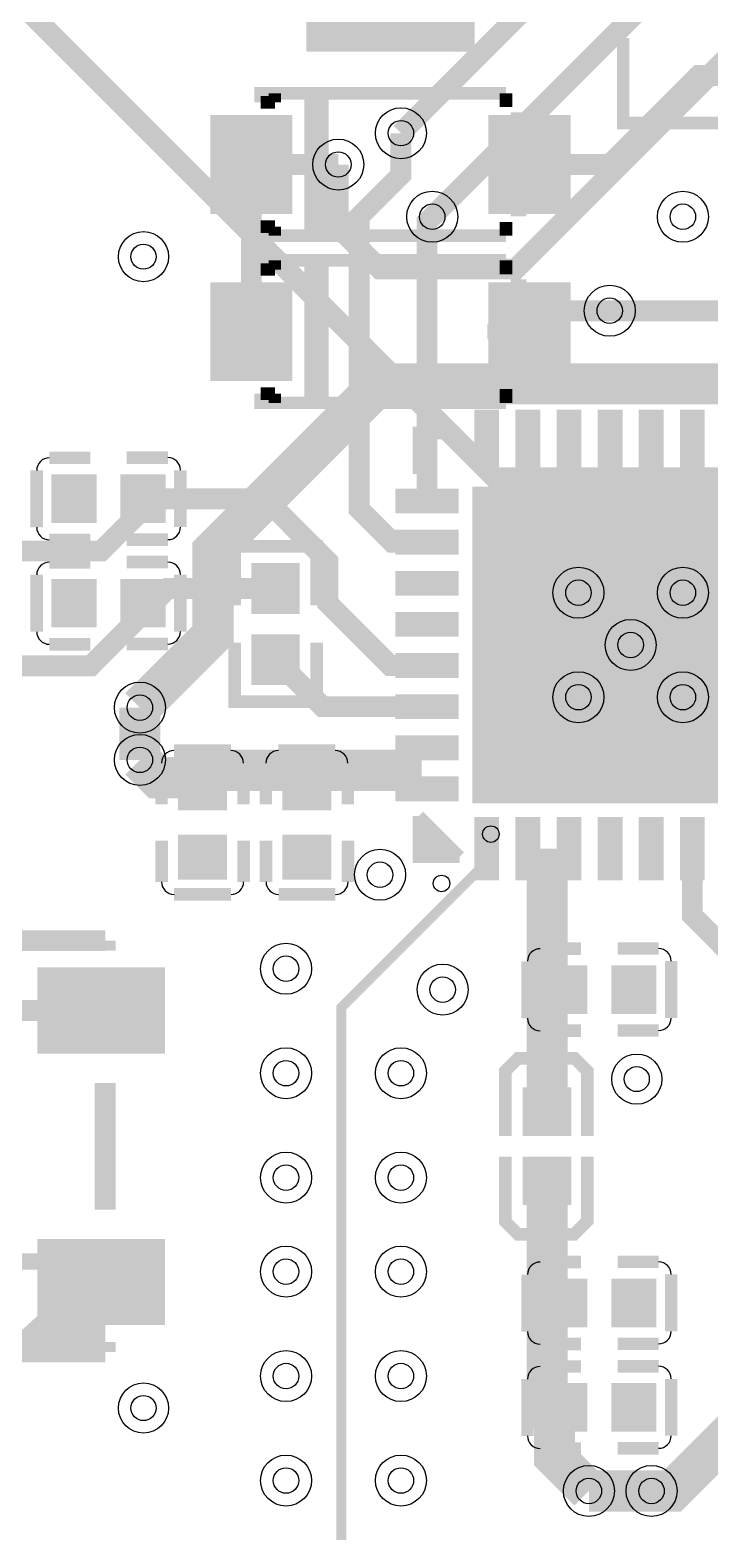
# Model space of a CAD drawing. Header units: millimetres. Extents: x -25 to 25, y -25 to 25.8.
# Drawn here: x -7.31 to 0.96, y -13.58 to 4.68 of the extents above; entities that cross this region are included whole.
import ezdxf

# ---------------------------------------------------------------- set-up
doc = ezdxf.new("R2010")
doc.units = ezdxf.units.MM
for name, color, linetype, true_color in [('BoardOutLine', 7, 'Continuous', 0xff00ff), ('BottomLayer', 7, 'Continuous', 0x0000ff), ('BottomSilkLayer', 7, 'Continuous', 0x66cc33), ('Document', 7, 'Continuous', 0xffffff), ('Hole', 7, 'Continuous', 0x222222), ('Multi-Layer', 7, 'Continuous', 0xc0c0c0), ('PWR', 7, 'Continuous', 0x008000), ('TopLayer', 7, 'Continuous', 0xff0000), ('TopPasteMaskLayer', 7, 'Continuous', 0x808080), ('TopSilkLayer', 7, 'Continuous', 0xffcc00), ('TopSolderMaskLayer', 7, 'Continuous', 0x800080)]:
    doc.layers.add(name, color=color, linetype=linetype, true_color=true_color)

msp = doc.modelspace()

# ---------------------------------------------------------------- hatches: boundary and pattern name
at = {"layer": 'Document'}
for points in [[(-1.2700025400050663, 3.683007366014749), (-1.2700025400050663, 2.4189992379984915), (-1.459613919227877, 2.4189992379984915), (-1.459613919227877, 3.683007366014749)], [(-4.951206502413015, 3.142799085598199), (-4.951206502413015, 2.953213106426233), (-4.192786385572731, 2.953213106426233), (-4.192786385572731, 3.142799085598199)], [(-0.9855981711963295, 3.14579629159266), (-0.9855981711963295, 2.956210312420694), (-1.7440182880365, 2.956210312420694), (-1.7440182880365, 3.14579629159266)], [(-1.2700025400050663, 1.6510033020065293), (-1.2700025400050663, 0.3869951739902717), (-1.459613919227877, 0.3869951739902717), (-1.459613919227877, 1.6510033020065293)], [(-4.951206502413015, 1.1107950215899791), (-4.951206502413015, 0.9212090424180133), (-4.192786385572731, 0.9212090424180133), (-4.192786385572731, 1.1107950215899791)], [(-0.9855981711963295, 1.1137922275844403), (-0.9855981711963295, 0.9242062484124745), (-1.7440182880365, 0.9242062484124745), (-1.7440182880365, 1.1137922275844403)], [(-6.890017780035578, -10.390017780035578), (-7.940030480060955, -10.390017780035578), (-7.940030480060955, -10.190017780035646), (-6.890017780035578, -10.190017780035646)], [(-6.390017780035464, -10.190017780035646), (-6.390017780035464, -11.390017780035691), (-7.690017780035532, -11.390017780035691)]]:
    msp.add_hatch(color=256, dxfattribs=at).paths.add_polyline_path(points)
at = {"layer": 'TopLayer'}
for points in [[(-1.9210058420117093, 6.447040894081738), (-1.9210058420117093, 4.447040894081738), (-3.9210058420115956, 4.447040894081738), (-3.9210058420115956, 6.447040894081738)], [(-5.088417576835127, 3.623012446024859), (-4.138404876809773, 3.623012446024859), (-4.138404876809773, 2.4729997459994593), (-5.088417576835127, 2.4729997459994593)], [(-1.7036068072136459, 3.623012446024859), (-0.753594107188178, 3.623012446024859), (-0.753594107188178, 2.4729997459994593), (-1.7036068072136459, 2.4729997459994593)], [(-5.088417576835127, 1.5910083820167529), (-4.138404876809773, 1.5910083820167529), (-4.138404876809773, 0.4409956819912395), (-5.088417576835127, 0.4409956819912395)], [(-1.7036068072136459, 1.5910083820167529), (-0.753594107188178, 1.5910083820167529), (-0.753594107188178, 0.4409956819912395), (-1.7036068072136459, 0.4409956819912395)], [(-1.8900685801371537, -0.6415290830582308), (-1.8900685801371537, 0.008483616967168928), (-1.610058420116843, 0.008483616967168928), (-1.610058420116843, -0.6415290830582308)], [(-1.389941579883157, -0.6415290830582308), (-1.389941579883157, 0.008483616967168928), (-1.1099314198628463, 0.008483616967168928), (-1.1099314198628463, -0.6415290830582308)], [(-0.8900685801371537, -0.6415290830582308), (-0.8900685801371537, 0.008483616967168928), (-0.6100584201168431, 0.008483616967168928), (-0.6100584201168431, -0.6415290830582308)], [(-0.38994157988304323, -0.6415290830582308), (-0.38994157988304323, 0.008483616967168928), (-0.10993141986284627, 0.008483616967168928), (-0.10993141986284627, -0.6415290830582308)], [(0.10993141986284627, -0.6415290830582308), (0.10993141986284627, 0.008483616967168928), (0.3899415798831569, 0.008483616967168928), (0.3899415798831569, -0.6415290830582308)], [(0.6100584201168431, -0.6415290830582308), (0.6100584201168431, 0.008483616967168928), (0.8900685801371537, 0.008483616967168928), (0.8900685801371537, -0.6415290830582308)], [(-6.520015240030489, -1.286004572009233), (-7.020015240030489, -1.286004572009233), (-7.020015240030489, -0.7459994919989867), (-6.520015240030489, -0.7459994919989867)], [(-5.680010160020288, -1.286004572009233), (-6.180010160020288, -1.286004572009233), (-6.180010160020288, -0.7459994919989867), (-5.680010160020288, -0.7459994919989867)], [(-2.8024892049783148, -1.1839471678944165), (-2.8024892049783148, -0.9039370078739921), (-2.152476504952915, -0.9039370078739921), (-2.152476504952915, -1.1839471678944165)], [(-1.8999999999999773, -4.694005588011237), (-1.8999999999999773, -0.8940055880111686), (1.900000000000091, -0.8940055880111686), (1.900000000000091, -4.694005588011237)], [(-2.8024892049783148, -1.6840741681484133), (-2.8024892049783148, -1.404064008127989), (-2.152476504952915, -1.404064008127989), (-2.152476504952915, -1.6840741681484133)], [(-4.048006096012159, -2.389992379984733), (-4.588011176022405, -2.389992379984733), (-4.588011176022405, -1.8243586487172934), (-4.048006096012159, -1.8243586487172934)], [(-2.8024892049783148, -2.1839471678943028), (-2.8024892049783148, -1.9039370078741058), (-2.152476504952915, -1.9039370078741058), (-2.152476504952915, -2.1839471678943028)], [(-7.020015240030489, -2.016002032004053), (-6.520015240030489, -2.016002032004053), (-6.520015240030489, -2.5560071120142993), (-7.020015240030489, -2.5560071120142993)], [(-6.180010160020288, -2.016002032004053), (-5.680010160020288, -2.016002032004053), (-5.680010160020288, -2.5560071120142993), (-6.180010160020288, -2.5560071120142993)], [(-2.8024892049783148, -2.6840741681482996), (-2.8024892049783148, -2.4040640081281026), (-2.152476504952915, -2.4040640081281026), (-2.152476504952915, -2.6840741681482996)], [(-4.048006096012159, -2.6900177800355323), (-4.588011176022405, -2.6900177800355323), (-4.588011176022405, -3.2556515113030855), (-4.048006096012159, -3.2556515113030855)], [(-2.8024892049783148, -3.1839471678943028), (-2.8024892049783148, -2.903937007874106), (-2.152476504952915, -2.903937007874106), (-2.152476504952915, -3.1839471678943028)], [(-2.8024892049783148, -3.6840741681482996), (-2.8024892049783148, -3.4040640081281026), (-2.152476504952915, -3.4040640081281026), (-2.152476504952915, -3.6840741681482996)], [(-2.8024892049783148, -4.1839471678944165), (-2.8024892049783148, -3.903937007873992), (-2.152476504952915, -3.903937007873992), (-2.152476504952915, -4.1839471678944165)], [(-5.477012954025895, -4.783007366014772), (-5.477012954025895, -4.283007366014772), (-4.937007874015762, -4.283007366014772), (-4.937007874015762, -4.783007366014772)], [(-4.207010414020829, -4.783007366014772), (-4.207010414020829, -4.283007366014772), (-3.6670053340105824, -4.283007366014772), (-3.6670053340105824, -4.783007366014772)], [(-2.8024892049783148, -4.684074168148413), (-2.8024892049783148, -4.404064008127989), (-2.152476504952915, -4.404064008127989), (-2.152476504952915, -4.684074168148413)], [(-1.8900685801371537, -5.596494792989574), (-1.8900685801371537, -4.9465074930150195), (-1.610058420116843, -4.9465074930150195), (-1.610058420116843, -5.596494792989574)], [(-1.389941579883157, -5.596494792989574), (-1.389941579883157, -4.9465074930150195), (-1.1099314198628463, -4.9465074930150195), (-1.1099314198628463, -5.596494792989574)], [(-0.8900685801371537, -5.596494792989574), (-0.8900685801371537, -4.9465074930150195), (-0.6100584201168431, -4.9465074930150195), (-0.6100584201168431, -5.596494792989574)], [(-0.38994157988304323, -5.596494792989574), (-0.38994157988304323, -4.9465074930150195), (-0.10993141986284627, -4.9465074930150195), (-0.10993141986284627, -5.596494792989574)], [(0.10993141986284627, -5.596494792989574), (0.10993141986284627, -4.9465074930150195), (0.3899415798831569, -4.9465074930150195), (0.3899415798831569, -5.596494792989574)], [(0.6100584201168431, -5.596494792989574), (0.6100584201168431, -4.9465074930150195), (0.8900685801371537, -4.9465074930150195), (0.8900685801371537, -5.596494792989574)], [(-5.477012954025895, -5.623012446024859), (-5.477012954025895, -5.123012446024973), (-4.937007874015762, -5.123012446024973), (-4.937007874015762, -5.623012446024859)], [(-4.207010414020829, -5.623012446024859), (-4.207010414020829, -5.123012446024973), (-3.6670053340105824, -5.123012446024973), (-3.6670053340105824, -5.623012446024859)], [(-5.690754381508782, -7.739065278130511), (-7.189357378714817, -7.739065278130511), (-7.189357378714817, -6.74084328168658), (-5.690754381508782, -6.74084328168658)], [(-0.5510033020066203, -7.255016510033101), (-1.0510033020066203, -7.255016510033101), (-1.0510033020066203, -6.715011430022855), (-0.5510033020066203, -6.715011430022855)], [(0.2890017780035805, -7.255016510033101), (-0.2109982219964195, -7.255016510033101), (-0.2109982219964195, -6.715011430022855), (0.2890017780035805, -6.715011430022855)], [(-0.7459994919989867, -8.200025400050777), (-0.7459994919989867, -8.740030480061023), (-1.2860045720091193, -8.740030480061023), (-1.2860045720091193, -8.200025400050777)], [(-0.7459994919989867, -9.040030480060977), (-0.7459994919989867, -9.580010160020379), (-1.2860045720091193, -9.580010160020379), (-1.2860045720091193, -9.040030480060977)], [(-5.690754381508782, -11.039090678181424), (-7.189357378714817, -11.039090678181424), (-7.189357378714817, -10.040868681737493), (-5.690754381508782, -10.040868681737493)], [(-0.5510033020066203, -11.0650241300483), (-1.0510033020066203, -11.0650241300483), (-1.0510033020066203, -10.525019050038054), (-0.5510033020066203, -10.525019050038054)], [(0.2890017780035805, -11.0650241300483), (-0.2109982219964195, -11.0650241300483), (-0.2109982219964195, -10.525019050038054), (0.2890017780035805, -10.525019050038054)], [(-0.5510033020066203, -12.335026670053367), (-1.0510033020066203, -12.335026670053367), (-1.0510033020066203, -11.795021590043234), (-0.5510033020066203, -11.795021590043234)], [(0.2890017780035805, -12.335026670053367), (-0.2109982219964195, -12.335026670053367), (-0.2109982219964195, -11.795021590043234), (0.2890017780035805, -11.795021590043234)]]:
    msp.add_hatch(color=256, dxfattribs=at).paths.add_polyline_path(points)
at = {"layer": 'TopPasteMaskLayer'}
for points in [[(-1.9210058420117093, 6.447040894081738), (-1.9210058420117093, 4.447040894081738), (-3.9210058420115956, 4.447040894081738), (-3.9210058420115956, 6.447040894081738)], [(-5.088417576835127, 3.623012446024859), (-4.138404876809773, 3.623012446024859), (-4.138404876809773, 2.4729997459994593), (-5.088417576835127, 2.4729997459994593)], [(-1.7036068072136459, 3.623012446024859), (-0.753594107188178, 3.623012446024859), (-0.753594107188178, 2.4729997459994593), (-1.7036068072136459, 2.4729997459994593)], [(-5.088417576835127, 1.5910083820167529), (-4.138404876809773, 1.5910083820167529), (-4.138404876809773, 0.4409956819912395), (-5.088417576835127, 0.4409956819912395)], [(-1.7036068072136459, 1.5910083820167529), (-0.753594107188178, 1.5910083820167529), (-0.753594107188178, 0.4409956819912395), (-1.7036068072136459, 0.4409956819912395)], [(-1.8900685801371537, -0.6415290830582308), (-1.8900685801371537, 0.008483616967168928), (-1.610058420116843, 0.008483616967168928), (-1.610058420116843, -0.6415290830582308)], [(-1.389941579883157, -0.6415290830582308), (-1.389941579883157, 0.008483616967168928), (-1.1099314198628463, 0.008483616967168928), (-1.1099314198628463, -0.6415290830582308)], [(-0.8900685801371537, -0.6415290830582308), (-0.8900685801371537, 0.008483616967168928), (-0.6100584201168431, 0.008483616967168928), (-0.6100584201168431, -0.6415290830582308)], [(-0.38994157988304323, -0.6415290830582308), (-0.38994157988304323, 0.008483616967168928), (-0.10993141986284627, 0.008483616967168928), (-0.10993141986284627, -0.6415290830582308)], [(0.10993141986284627, -0.6415290830582308), (0.10993141986284627, 0.008483616967168928), (0.3899415798831569, 0.008483616967168928), (0.3899415798831569, -0.6415290830582308)], [(0.6100584201168431, -0.6415290830582308), (0.6100584201168431, 0.008483616967168928), (0.8900685801371537, 0.008483616967168928), (0.8900685801371537, -0.6415290830582308)], [(-6.520015240030489, -1.286004572009233), (-7.020015240030489, -1.286004572009233), (-7.020015240030489, -0.7459994919989867), (-6.520015240030489, -0.7459994919989867)], [(-5.680010160020288, -1.286004572009233), (-6.180010160020288, -1.286004572009233), (-6.180010160020288, -0.7459994919989867), (-5.680010160020288, -0.7459994919989867)], [(-2.8024892049783148, -1.1839471678944165), (-2.8024892049783148, -0.9039370078739921), (-2.152476504952915, -0.9039370078739921), (-2.152476504952915, -1.1839471678944165)], [(-1.5199898399796439, -4.313995427990903), (-1.5199898399796439, -1.274015748031502), (1.5199898399796439, -1.274015748031502), (1.5199898399796439, -4.313995427990903)], [(-2.8024892049783148, -1.6840741681484133), (-2.8024892049783148, -1.404064008127989), (-2.152476504952915, -1.404064008127989), (-2.152476504952915, -1.6840741681484133)], [(-4.088011176022405, -2.4050038100076563), (-4.548006096012159, -2.4050038100076563), (-4.588011176022405, -2.3649987299975237), (-4.588011176022405, -1.8643637287275396), (-4.548006096012159, -1.8243586487172934), (-4.088011176022405, -1.8243586487172934), (-4.048006096012159, -1.8643637287275396), (-4.048006096012159, -2.3649987299975237)], [(-2.8024892049783148, -2.1839471678943028), (-2.8024892049783148, -1.9039370078741058), (-2.152476504952915, -1.9039370078741058), (-2.152476504952915, -2.1839471678943028)], [(-7.020015240030489, -2.016002032004053), (-6.520015240030489, -2.016002032004053), (-6.520015240030489, -2.5560071120142993), (-7.020015240030489, -2.5560071120142993)], [(-6.180010160020288, -2.016002032004053), (-5.680010160020288, -2.016002032004053), (-5.680010160020288, -2.5560071120142993), (-6.180010160020288, -2.5560071120142993)], [(-2.8024892049783148, -2.6840741681482996), (-2.8024892049783148, -2.4040640081281026), (-2.152476504952915, -2.4040640081281026), (-2.152476504952915, -2.6840741681482996)], [(-4.088011176022405, -2.6750063500127226), (-4.548006096012159, -2.6750063500127226), (-4.588011176022405, -2.715011430022855), (-4.588011176022405, -3.2156464312928392), (-4.548006096012159, -3.2556515113030855), (-4.088011176022405, -3.2556515113030855), (-4.048006096012159, -3.2156464312928392), (-4.048006096012159, -2.715011430022855)], [(-2.8024892049783148, -3.1839471678943028), (-2.8024892049783148, -2.903937007874106), (-2.152476504952915, -2.903937007874106), (-2.152476504952915, -3.1839471678943028)], [(-2.8024892049783148, -3.6840741681482996), (-2.8024892049783148, -3.4040640081281026), (-2.152476504952915, -3.4040640081281026), (-2.152476504952915, -3.6840741681482996)], [(-2.8024892049783148, -4.1839471678944165), (-2.8024892049783148, -3.903937007873992), (-2.152476504952915, -3.903937007873992), (-2.152476504952915, -4.1839471678944165)], [(-5.477012954025895, -4.783007366014772), (-5.477012954025895, -4.283007366014772), (-4.937007874015762, -4.283007366014772), (-4.937007874015762, -4.783007366014772)], [(-4.207010414020829, -4.783007366014772), (-4.207010414020829, -4.283007366014772), (-3.6670053340105824, -4.283007366014772), (-3.6670053340105824, -4.783007366014772)], [(-2.8024892049783148, -4.684074168148413), (-2.8024892049783148, -4.404064008127989), (-2.152476504952915, -4.404064008127989), (-2.152476504952915, -4.684074168148413)], [(-1.8900685801371537, -5.596494792989574), (-1.8900685801371537, -4.9465074930150195), (-1.610058420116843, -4.9465074930150195), (-1.610058420116843, -5.596494792989574)], [(-1.389941579883157, -5.596494792989574), (-1.389941579883157, -4.9465074930150195), (-1.1099314198628463, -4.9465074930150195), (-1.1099314198628463, -5.596494792989574)], [(-0.8900685801371537, -5.596494792989574), (-0.8900685801371537, -4.9465074930150195), (-0.6100584201168431, -4.9465074930150195), (-0.6100584201168431, -5.596494792989574)], [(-0.38994157988304323, -5.596494792989574), (-0.38994157988304323, -4.9465074930150195), (-0.10993141986284627, -4.9465074930150195), (-0.10993141986284627, -5.596494792989574)], [(0.10993141986284627, -5.596494792989574), (0.10993141986284627, -4.9465074930150195), (0.3899415798831569, -4.9465074930150195), (0.3899415798831569, -5.596494792989574)], [(0.6100584201168431, -5.596494792989574), (0.6100584201168431, -4.9465074930150195), (0.8900685801371537, -4.9465074930150195), (0.8900685801371537, -5.596494792989574)], [(-5.477012954025895, -5.623012446024859), (-5.477012954025895, -5.123012446024973), (-4.937007874015762, -5.123012446024973), (-4.937007874015762, -5.623012446024859)], [(-4.207010414020829, -5.623012446024859), (-4.207010414020829, -5.123012446024973), (-3.6670053340105824, -5.123012446024973), (-3.6670053340105824, -5.623012446024859)], [(-5.690754381508782, -7.739065278130511), (-7.189357378714817, -7.739065278130511), (-7.189357378714817, -6.74084328168658), (-5.690754381508782, -6.74084328168658)], [(-0.5510033020066203, -7.255016510033101), (-1.0510033020066203, -7.255016510033101), (-1.0510033020066203, -6.715011430022855), (-0.5510033020066203, -6.715011430022855)], [(0.2890017780035805, -7.255016510033101), (-0.2109982219964195, -7.255016510033101), (-0.2109982219964195, -6.715011430022855), (0.2890017780035805, -6.715011430022855)], [(-0.7459994919989867, -8.200025400050777), (-0.7459994919989867, -8.740030480061023), (-1.2860045720091193, -8.740030480061023), (-1.2860045720091193, -8.200025400050777)], [(-0.7459994919989867, -9.040030480060977), (-0.7459994919989867, -9.580010160020379), (-1.2860045720091193, -9.580010160020379), (-1.2860045720091193, -9.040030480060977)], [(-5.690754381508782, -11.039090678181424), (-7.189357378714817, -11.039090678181424), (-7.189357378714817, -10.040868681737493), (-5.690754381508782, -10.040868681737493)], [(-0.5510033020066203, -11.0650241300483), (-1.0510033020066203, -11.0650241300483), (-1.0510033020066203, -10.525019050038054), (-0.5510033020066203, -10.525019050038054)], [(0.2890017780035805, -11.0650241300483), (-0.2109982219964195, -11.0650241300483), (-0.2109982219964195, -10.525019050038054), (0.2890017780035805, -10.525019050038054)], [(-0.5510033020066203, -12.335026670053367), (-1.0510033020066203, -12.335026670053367), (-1.0510033020066203, -11.795021590043234), (-0.5510033020066203, -11.795021590043234)], [(0.2890017780035805, -12.335026670053367), (-0.2109982219964195, -12.335026670053367), (-0.2109982219964195, -11.795021590043234), (0.2890017780035805, -11.795021590043234)]]:
    msp.add_hatch(color=256, dxfattribs=at).paths.add_polyline_path(points)
at = {"layer": 'TopSilkLayer'}
msp.add_hatch(color=256, dxfattribs=at).paths.add_polyline_path([(-2.576200152400247, -4.894005588011169), (-2.5566929133858594, -4.894005588011169), (-2.0804927609855213, -5.370205740411507), (-2.5, -5.370205740411507)])
at = {"layer": 'TopSolderMaskLayer'}
for points in [[(-1.8956057912116648, 6.472440944881896), (-1.8956057912116648, 4.421640843281693), (-3.946405892811754, 4.421640843281693), (-3.946405892811754, 6.472440944881896)], [(-5.113817627635285, 3.648412496825017), (-4.113004826009615, 3.648412496825017), (-4.113004826009615, 2.447599695199301), (-5.113817627635285, 2.447599695199301)], [(-1.7290068580136904, 3.648412496825017), (-0.7281940563881335, 3.648412496825017), (-0.7281940563881335, 2.447599695199301), (-1.7290068580136904, 2.447599695199301)], [(-5.113817627635285, 1.616408432816911), (-4.113004826009615, 1.616408432816911), (-4.113004826009615, 0.415595631191195), (-5.113817627635285, 0.415595631191195)], [(-1.7290068580136904, 1.616408432816911), (-0.7281940563881335, 1.616408432816911), (-0.7281940563881335, 0.415595631191195), (-1.7290068580136904, 0.415595631191195)], [(-1.9010103237197882, -0.7004994114488454), (-1.9010103237197882, 0.06744012094691243), (-1.5991166765342086, 0.06744012094691243), (-1.5991166765342086, -0.7004994114488454)], [(-1.4008833234657914, -0.7004994114488454), (-1.4008833234657914, 0.06744012094691243), (-1.0989896762802118, 0.06744012094691243), (-1.0989896762802118, -0.7004994114488454)], [(-0.9010103237196745, -0.7004994114488454), (-0.9010103237196745, 0.06744012094691243), (-0.5991166765343223, 0.06744012094691243), (-0.5991166765343223, -0.7004994114488454)], [(-0.4008833234656777, -0.7004994114488454), (-0.4008833234656777, 0.06744012094691243), (-0.09898967628021182, 0.06744012094691243), (-0.09898967628021182, -0.7004994114488454)], [(0.09898967628032551, -0.7004994114488454), (0.09898967628032551, 0.06744012094691243), (0.4008833234656777, 0.06744012094691243), (0.4008833234656777, -0.7004994114488454)], [(0.5991166765343223, -0.7004994114488454), (0.5991166765343223, 0.06744012094691243), (0.9010103237196745, 0.06744012094691243), (0.9010103237196745, -0.7004994114488454)], [(-6.494603576303916, -1.3114046228092775), (-7.045403677904119, -1.3114046228092775), (-7.045403677904119, -0.7205994411989423), (-6.494603576303916, -0.7205994411989423)], [(-5.654621722146658, -1.3114046228092775), (-6.20542182374686, -1.3114046228092775), (-6.20542182374686, -0.7205994411989423), (-5.654621722146658, -0.7205994411989423)], [(-2.8614457089580583, -1.1948889114769372), (-2.8614457089580583, -0.8929952642914714), (-2.093506176562414, -0.8929952642914714), (-2.093506176562414, -1.1948889114769372)], [(-1.9254000508001354, -4.719405638811281), (-1.9254000508001354, -0.8686055372111241), (1.9254000508001354, -0.8686055372111241), (1.9254000508001354, -4.719405638811281)], [(-2.8614457089580583, -1.695015911730934), (-2.8614457089580583, -1.3931222645454682), (-2.093506176562414, -1.3931222645454682), (-2.093506176562414, -1.695015911730934)], [(-4.023758000816429, -2.4165967229394028), (-4.612259271218136, -2.4165967229394028), (-4.612259271218136, -1.7977519162940325), (-4.023758000816429, -1.7977519162940325)], [(-7.045403677904119, -1.9906019812040086), (-6.494603576303916, -1.9906019812040086), (-6.494603576303916, -2.581407162814344), (-7.045403677904119, -2.581407162814344)], [(-6.20542182374686, -1.9906019812040086), (-5.654621722146658, -1.9906019812040086), (-5.654621722146658, -2.581407162814344), (-6.20542182374686, -2.581407162814344)], [(-2.8614457089580583, -2.194888911476937), (-2.8614457089580583, -1.8929952642914714), (-2.093506176562414, -1.8929952642914714), (-2.093506176562414, -2.194888911476937)], [(-2.8614457089580583, -2.695015911730934), (-2.8614457089580583, -2.393122264545468), (-2.093506176562414, -2.393122264545468), (-2.093506176562414, -2.695015911730934)], [(-4.023758000816429, -2.663413437080976), (-4.612259271218136, -2.663413437080976), (-4.612259271218136, -3.2822582437263463), (-4.023758000816429, -3.2822582437263463)], [(-2.8614457089580583, -3.194888911476937), (-2.8614457089580583, -2.8929952642914714), (-2.093506176562414, -2.8929952642914714), (-2.093506176562414, -3.194888911476937)], [(-2.8614457089580583, -3.695015911730934), (-2.8614457089580583, -3.393122264545468), (-2.093506176562414, -3.393122264545468), (-2.093506176562414, -3.695015911730934)], [(-2.8614457089580583, -4.194888911476937), (-2.8614457089580583, -3.8929952642914714), (-2.093506176562414, -3.8929952642914714), (-2.093506176562414, -4.194888911476937)], [(-5.504445266955145, -4.806536462931831), (-5.504445266955145, -4.259499774314804), (-4.909575561086513, -4.259499774314804), (-4.909575561086513, -4.806536462931831)], [(-4.234442726949965, -4.806536462931831), (-4.234442726949965, -4.259499774314804), (-3.6395730210814463, -4.259499774314804), (-3.6395730210814463, -4.806536462931831)], [(-2.8614457089580583, -4.695015911730934), (-2.8614457089580583, -4.393122264545468), (-2.093506176562414, -4.393122264545468), (-2.093506176562414, -4.695015911730934)], [(-1.9010103237197882, -5.655451296969318), (-1.9010103237197882, -4.887541772761438), (-1.5991166765342086, -4.887541772761438), (-1.5991166765342086, -5.655451296969318)], [(-1.4008833234657914, -5.655451296969318), (-1.4008833234657914, -4.887541772761438), (-1.0989896762802118, -4.887541772761438), (-1.0989896762802118, -5.655451296969318)], [(-0.9010103237196745, -5.655451296969318), (-0.9010103237196745, -4.887541772761438), (-0.5991166765343223, -4.887541772761438), (-0.5991166765343223, -5.655451296969318)], [(-0.4008833234656777, -5.655451296969318), (-0.4008833234656777, -4.887541772761438), (-0.09898967628021182, -4.887541772761438), (-0.09898967628021182, -5.655451296969318)], [(0.09898967628032551, -5.655451296969318), (0.09898967628032551, -4.887541772761438), (0.4008833234656777, -4.887541772761438), (0.4008833234656777, -5.655451296969318)], [(0.5991166765343223, -5.655451296969318), (0.5991166765343223, -4.887541772761438), (0.9010103237196745, -4.887541772761438), (0.9010103237196745, -5.655451296969318)], [(-5.504445266955145, -5.64652003772494), (-5.504445266955145, -5.0994833491078), (-4.909575561086513, -5.0994833491078), (-4.909575561086513, -5.64652003772494)], [(-4.234442726949965, -5.64652003772494), (-4.234442726949965, -5.0994833491078), (-3.6395730210814463, -5.0994833491078), (-3.6395730210814463, -5.64652003772494)], [(-5.6653736855861325, -7.764416296574495), (-7.214729472469685, -7.764416296574495), (-7.214729472469685, -6.715484521291614), (-5.6653736855861325, -6.715484521291614)], [(-0.5255916382799342, -7.280416560833146), (-1.0763917398802505, -7.280416560833146), (-1.0763917398802505, -6.689611379222811), (-0.5255916382799342, -6.689611379222811)], [(0.3143902158772107, -7.280416560833146), (-0.23640988572299193, -7.280416560833146), (-0.23640988572299193, -6.689611379222811), (0.3143902158772107, -6.689611379222811)], [(-0.7205994411988286, -8.174613401908005), (-0.7205994411988286, -8.76541858351834), (-1.3114046228092775, -8.76541858351834), (-1.3114046228092775, -8.174613401908005)], [(-0.7205994411988286, -9.014620871386683), (-0.7205994411988286, -9.605398263477582), (-1.3114046228092775, -9.605398263477582), (-1.3114046228092775, -9.014620871386683)], [(-5.6653736855861325, -11.064444277275697), (-7.214729472469685, -11.064444277275697), (-7.214729472469685, -10.015512501992816), (-5.6653736855861325, -10.015512501992816)], [(-0.5255916382799342, -11.090424180848345), (-1.0763917398802505, -11.090424180848345), (-1.0763917398802505, -10.49961899923801), (-0.5255916382799342, -10.49961899923801)], [(0.3143902158772107, -11.090424180848345), (-0.23640988572299193, -11.090424180848345), (-0.23640988572299193, -10.49961899923801), (0.3143902158772107, -10.49961899923801)], [(-0.5255916382799342, -12.360426720853525), (-1.0763917398802505, -12.360426720853525), (-1.0763917398802505, -11.769621539243076), (-0.5255916382799342, -11.769621539243076)], [(0.3143902158772107, -12.360426720853525), (-0.23640988572299193, -12.360426720853525), (-0.23640988572299193, -11.769621539243076), (0.3143902158772107, -11.769621539243076)]]:
    msp.add_hatch(color=256, dxfattribs=at).paths.add_polyline_path(points)

# ---------------------------------------------------------------- linework, layer by layer
at = {"layer": 'BoardOutLine'}
msp.add_circle((0, 0), 25.000000000000004, dxfattribs=at)
at = {"layer": 'BottomLayer', "const_width": 0.25400050800101603}
for points in [[(-2.794005588011146, 3.429006858013736), (-0.7493014986029038, 5.473710947421864), (-0.7493014986029038, 19.685039370078698)], [(-2.413004826009683, 2.413004826009683), (0.5080010160020265, 5.334010668021278), (0.5080010160020265, 19.685039370078698)], [(-13.84810769621538, 17.637769875539675), (-13.84810769621538, 16.261112522225062), (-9.017018034036028, 11.43002286004571), (-9.017018034036028, 6.604013208026345), (-1.651003302006643, -0.7620015240030398), (1.9050038100076563, -0.7620015240030398), (2.1590043180086695, -1.016002032004053), (3.429006858013736, -1.016002032004053)], [(-3.5560071120141856, 3.048006096012159), (-3.5560071120141856, 2.2860045720091193), (-3.048006096012159, 1.7780035560070928), (-1.397002794005516, 1.7780035560070928), (2.667005334010696, 5.842011684023305), (2.667005334010696, 14.224028448056856)], [(-0.25400050800101326, 1.2700025400050663), (1.3970027940056298, 1.2700025400050663), (3.048006096012159, -0.38100076200157673), (3.6830073660146354, -0.38100076200157673), (4.0373380746761995, -0.7353314706629135), (4.0373380746761995, -2.1323342646685433), (4.191008382016889, -2.2860045720091193)]]:
    msp.add_lwpolyline(points, dxfattribs=at)
at = {"layer": 'BottomSilkLayer'}
msp.add_circle((0, 0), 25.000000000000004, dxfattribs=at)
at = {"layer": 'Document'}
msp.add_circle((-1.7000254000508903, -5.093980187960369), 0.10007620015240032, dxfattribs=at)
at = {"layer": 'Hole'}
for centre, radius in [((-2.794005588011146, 3.429006858013736), 0.15499110998222), ((-3.5560071120141856, 3.048006096012159), 0.15499110998222), ((-2.413004826009683, 2.413004826009683), 0.15499110998222), ((0.63500127000259, 2.413004826009683), 0.15499110998222), ((-5.925323850647715, 1.92710185420367), 0.15250190500381003), ((-0.25400050800101326, 1.2700025400050663), 0.15499110998222), ((-0.6350012700024763, -2.1590043180086695), 0.15499110998222), ((0.63500127000259, -2.1590043180086695), 0.15499110998222), ((0, -2.794005588011146), 0.15499110998222), ((-0.6350012700024763, -3.429006858013736), 0.15499110998222), ((0.63500127000259, -3.429006858013736), 0.15499110998222), ((-5.969011938023868, -3.5560071120142993), 0.15499110998222), ((-5.969011938023868, -4.191008382016776), 0.15499110998222), ((-3.048006096012159, -5.588011176022405), 0.15499110998222), ((-4.191008382016776, -6.731013462026908), 0.15499110998222), ((-2.2860045720091193, -6.9850139700279215), 0.15499110998222), ((-4.191008382016776, -8.001016002031974), 0.15499110998222), ((-2.794005588011146, -8.001016002031974), 0.15499110998222), ((0.07467614935228539, -8.07289814579633), 0.15250190500381003), ((-4.191008382016776, -9.271018542037154), 0.15499110998222), ((-2.794005588011146, -9.271018542037154), 0.15499110998222), ((-4.191008382016776, -10.414020828041657), 0.15499110998222), ((-2.794005588011146, -10.414020828041657), 0.15499110998222), ((-4.191008382016776, -11.684023368046724), 0.15499110998222), ((-2.794005588011146, -11.684023368046724), 0.15499110998222), ((-5.925323850647715, -12.07289814579633), 0.15250190500381003), ((-4.191008382016776, -12.95402590805179), 0.15499110998222), ((-2.794005588011146, -12.95402590805179), 0.15499110998222), ((-0.5080010160020265, -13.081026162052353), 0.15499110998222), ((0.25400050800101326, -13.081026162052353), 0.15499110998222)]:
    msp.add_circle(centre, radius, dxfattribs=at)
at = {"layer": 'Multi-Layer'}
for centre, radius in [((-2.794005588011146, 3.429006858013736), 0.31000762001524007), ((-3.5560071120141856, 3.048006096012159), 0.31000762001524007), ((-2.413004826009683, 2.413004826009683), 0.31000762001524007), ((0.63500127000259, 2.413004826009683), 0.31000762001524007), ((-5.925323850647715, 1.92710185420367), 0.30500381000762006), ((-0.25400050800101326, 1.2700025400050663), 0.31000762001524007), ((-0.6350012700024763, -2.1590043180086695), 0.31000762001524007), ((0.63500127000259, -2.1590043180086695), 0.31000762001524007), ((0, -2.794005588011146), 0.31000762001524007), ((-5.969011938023868, -3.5560071120142993), 0.31000762001524007), ((-0.6350012700024763, -3.429006858013736), 0.31000762001524007), ((0.63500127000259, -3.429006858013736), 0.31000762001524007), ((-5.969011938023868, -4.191008382016776), 0.31000762001524007), ((-3.048006096012159, -5.588011176022405), 0.31000762001524007), ((-4.191008382016776, -6.731013462026908), 0.31000762001524007), ((-2.2860045720091193, -6.9850139700279215), 0.31000762001524007), ((-4.191008382016776, -8.001016002031974), 0.31000762001524007), ((-2.794005588011146, -8.001016002031974), 0.31000762001524007), ((0.07467614935228539, -8.07289814579633), 0.30500381000762006), ((-4.191008382016776, -9.271018542037154), 0.31000762001524007), ((-2.794005588011146, -9.271018542037154), 0.31000762001524007), ((-4.191008382016776, -10.414020828041657), 0.31000762001524007), ((-2.794005588011146, -10.414020828041657), 0.31000762001524007), ((-4.191008382016776, -11.684023368046724), 0.31000762001524007), ((-2.794005588011146, -11.684023368046724), 0.31000762001524007), ((-5.925323850647715, -12.07289814579633), 0.30500381000762006), ((-4.191008382016776, -12.95402590805179), 0.31000762001524007), ((-2.794005588011146, -12.95402590805179), 0.31000762001524007), ((-0.5080010160020265, -13.081026162052353), 0.31000762001524007), ((0.25400050800101326, -13.081026162052353), 0.31000762001524007)]:
    msp.add_circle(centre, radius, dxfattribs=at)
at = {"layer": 'PWR', "const_width": 0.5}
for points in [[(3.048006096012159, 0.6350012700024763), (2.794005588011146, 0.38100076200146304), (-3.048006096012159, 0.38100076200146304), (-5.080010160020265, -1.651003302006643), (-5.080010160020265, -2.667005334010696), (-5.969011938023868, -3.5560071120142993)], [(-5.969011938023868, -3.5560071120142993), (-5.969011938023868, -4.191008382016776)], [(3.302006604013286, -9.017018034036141), (3.302006604013286, -10.287020574041208), (0.5080010160020265, -13.081026162052353), (0.25400050800101326, -13.081026162052353)], [(-0.5080010160020265, -13.081026162052353), (0.25400050800101326, -13.081026162052353)]]:
    msp.add_lwpolyline(points, dxfattribs=at)
at = {"layer": 'TopLayer'}
for points, const_width in [([(-1.2293624587249496, 3.048006096012159), (-0.25400050800101326, 3.048006096012159), (0.8280416560834283, 4.130048260096601), (1.6357632715265709, 4.130048260096601)], 0.25400050800101603), ([(-2.4765049530099077, -1.5443230886461379), (-2.900685801371651, -1.5443230886461379), (-3.3020066040131724, -1.1430022860046165), (-3.3020066040131724, 2.413004826009683), (-2.794005588011146, 2.9210058420117093), (-2.794005588011146, 3.429006858013736)], 0.25400050800101603), ([(-4.613436626873295, 3.048006096012159), (-3.5560071120141856, 3.048006096012159)], 0.25400050800101603), ([(-4.61341122682245, 1.016002032004053), (-4.61341122682245, 3.048006096012159)], 0.25400050800101603), ([(-2.477495554991151, -1.0439674879349923), (-2.477495554991151, 2.348514097028101), (-2.413004826009683, 2.413004826009683)], 0.25400050800101603), ([(-1.2285750571500103, 1.016002032004053), (-0.974574549148997, 1.2700025400050663), (-0.25400050800101326, 1.2700025400050663)], 0.25400050800101603), ([(-5.804927609855213, -1.016002032004053), (-6.439928879857689, -1.651003302006643), (-7.874015748031525, -1.651003302006643), (-8.001016002031974, -1.5240030480060796), (-9.402082804165616, -1.5240030480060796), (-10.50215900431806, -0.423926847853636)], 0.25400050800101603), ([(-2.4765049530099077, -3.042926085852173), (-2.9260858521716955, -3.042926085852173), (-3.683007366014749, -2.2860045720091193), (-3.683007366014749, -1.7780035560070928), (-4.445008890017789, -1.016002032004053), (-5.8039116078231245, -1.016002032004053)], 0.25400050800101603), ([(-5.804927609855213, -2.2860045720091193), (-5.626111252222472, -2.1071882143763787), (-4.318008636017225, -2.1071882143763787)], 0.25400050800101603), ([(-8.80213360426717, -2.624079248158523), (-8.378206756413533, -3.048006096012273), (-6.5669291338582525, -3.048006096012273), (-5.804927609855213, -2.2860045720091193)], 0.25400050800101603), ([(-4.318008636017225, -2.972821945644), (-3.7467614935229676, -3.5440690881381443), (-2.477520955041882, -3.5440690881381443)], 0.25400050800101603), ([(-5.969011938023868, -3.5560071120142993), (-5.969011938023868, -4.191008382016776)], 0.5), ([(-5.969011938023868, -4.191008382016776), (-5.752095504191061, -4.407924815849583), (-5.207010414020829, -4.407924815849583)], 0.5), ([(-5.207010414020829, -4.318008636017339), (-2.5400050800101326, -4.318008636017339)], 0.5), ([(-0.92710185420367, -6.9850139700279215), (-1.016002032004053, -6.9850139700279215), (-1.016002032004053, -5.2705105410210535)], 0.5), ([(-1.7500381000762673, -5.271501143002297), (-1.7500381000762673, -5.433045466091016), (-3.5189230378459797, -7.201930403860729), (-3.5189230378459797, -17.653035306070592)], 0.11998983997967998), ([(0.7500635001269984, -5.271526543053142), (0.7500635001269984, -6.0840741681483905), (2.1021082042163926, -7.436118872237785), (2.1021082042163926, -7.990093980187908)], 0.25400050800101603), ([(-0.9260858521716955, -6.9850139700279215), (-1.016002032004053, -7.074930149860279), (-1.016002032004053, -8.344932689865345)], 0.5), ([(-7.747015494030961, -7.112014224028485), (-7.618999237998537, -7.240030480060909), (-6.440182880365796, -7.240030480060909)], 0.25400050800101603), ([(-1.016002032004053, -9.436118872237785), (-1.016002032004053, -12.0650241300483), (-0.92710185420367, -12.0650241300483)], 0.5), ([(-0.5080010160020265, -13.081026162052353), (-0.9260858521716955, -12.662941325882684), (-0.9260858521716955, -12.0650241300483)], 0.5), ([(0.25400050800101326, -13.081026162052353), (-0.5080010160020265, -13.081026162052353)], 0.5)]:
    msp.add_lwpolyline(points, dxfattribs=dict(at, const_width=const_width))
at = {"layer": 'TopSilkLayer'}
for points, const_width in [([(1.3612141224282368, 3.553797307594664), (-0.09121158242317051, 3.553797307594664), (-0.09121158242317051, 4.585420370840666)], 0.15240030480060962), ([(-4.5010160020319745, 3.8031496062991437), (-4.5010160020319745, 3.91419862839723), (-4.327178054356068, 3.91419862839723)], 0.152), ([(-4.5010160020319745, 3.8031496062991437), (-4.327178054356068, 3.8031496062991437)], 0.152), ([(-4.327178054356068, 3.91419862839723), (-1.514833629667237, 3.91419862839723)], 0.15240030480060962), ([(-4.327178054356068, 3.91419862839723), (-4.327178054356068, 3.8031496062991437)], 0.152), ([(-3.891008382016821, 3.91419862839723), (-3.891008382016821, 2.181813563627202)], 0.15240030480060962), ([(-3.7481330962662014, 3.91419862839723), (-3.7481330962662014, 2.181813563627202)], 0.152), ([(-1.514833629667237, 3.91419862839723), (-1.514833629667237, 3.7462026924052907)], 0.15240030480060962), ([(-1.514833629667237, 2.181813563627202), (-1.514833629667237, 2.3498094996190275)], 0.15240030480060962), ([(-4.5010160020319745, 2.2928625857251745), (-4.327178054356068, 2.2928625857251745)], 0.152), ([(-4.327178054356068, 2.181813563627202), (-4.5010160020319745, 2.181813563627202), (-4.5010160020319745, 2.2928625857251745)], 0.152), ([(-4.327178054356068, 2.181813563627202), (-1.514833629667237, 2.181813563627202)], 0.15240030480060962), ([(-4.327178054356068, 2.2928625857251745), (-4.327178054356068, 2.181813563627202)], 0.152), ([(-4.5010160020319745, 1.7711455422910376), (-4.5010160020319745, 1.8821945643890103), (-4.327178054356068, 1.8821945643890103)], 0.152), ([(-4.5010160020319745, 1.7711455422910376), (-4.327178054356068, 1.7711455422910376)], 0.152), ([(-4.327178054356068, 1.8821945643890103), (-1.514833629667237, 1.8821945643890103)], 0.15240030480060962), ([(-4.327178054356068, 1.8821945643890103), (-4.327178054356068, 1.7711455422910376)], 0.152), ([(-3.891008382016821, 1.8821945643890103), (-3.891008382016821, 0.14980949961898204)], 0.15240030480060962), ([(-3.7481330962662014, 1.8821945643890103), (-3.7481330962662014, 0.14980949961898204)], 0.152), ([(-1.514833629667237, 1.8821945643890103), (-1.514833629667237, 1.7141986283971846)], 0.15240030480060962), ([(-1.514833629667237, 0.14980949961898204), (-1.514833629667237, 0.31780543561092145)], 0.15240030480060962), ([(-4.5010160020319745, 0.26085852171706847), (-4.327178054356068, 0.26085852171706847)], 0.152), ([(-4.327178054356068, 0.14980949961898204), (-4.5010160020319745, 0.14980949961898204), (-4.5010160020319745, 0.26085852171706847)], 0.152), ([(-4.327178054356068, 0.14980949961898204), (-1.514833629667237, 0.14980949961898204)], 0.15240030480060962), ([(-4.327178054356068, 0.26085852171706847), (-4.327178054356068, 0.14980949961898204)], 0.152), ([(-2.576200152400247, -0.7135128270256246), (-2.576200152400247, -0.2178054356108987), (-2.0804927609855213, -0.2178054356108987)], 0.15240030480060962), ([(-7.071399542799099, -0.5184912369824133), (-6.571399542799099, -0.5184912369824133)], 0.15240030480060962), ([(-6.128625857251677, -0.5163576327153123), (-5.628625857251677, -0.5163576327153123)], 0.15240030480060962), ([(-7.2238252476504385, -1.3632715265431443), (-7.2238252476504385, -0.6708407416814453)], 0.15240030480060962), ([(-5.476200152400338, -0.6687579375159203), (-5.476200152400338, -1.3611633223266608)], 0.15240030480060962), ([(-6.571399542799099, -1.5156210312420626), (-7.071399542799099, -1.5156210312420626)], 0.15240030480060962), ([(-5.628625857251677, -1.513538227076424), (-6.128625857251677, -1.513538227076424)], 0.15240030480060962), ([(-3.8194056388111903, -2.3137922275844858), (-3.8194056388111903, -1.5957581915163246), (-4.8166116332232605, -1.5957581915163246), (-4.8166116332232605, -2.3137922275844858)], 0.15240030480060962), ([(-7.071399542799099, -1.7884683769368621), (-6.571399542799099, -1.7884683769368621)], 0.15240030480060962), ([(-6.128625857251677, -1.7863855727711098), (-5.628625857251677, -1.7863855727711098)], 0.15240030480060962), ([(-7.2238252476504385, -2.6332486664973658), (-7.2238252476504385, -1.9408432816865115)], 0.15240030480060962), ([(-5.476200152400338, -1.9387350774701417), (-5.476200152400338, -2.631165862331841)], 0.15240030480060962), ([(-6.571399542799099, -2.7856489712979737), (-7.071399542799099, -2.7856489712979737)], 0.15240030480060962), ([(-5.628625857251677, -2.783515367030759), (-6.128625857251677, -2.783515367030759)], 0.15240030480060962), ([(-3.8194056388111903, -2.766217932435893), (-3.8194056388111903, -3.4842519685040543), (-4.8166116332232605, -3.4842519685040543), (-4.8166116332232605, -2.766217932435893)], 0.15240030480060962), ([(-5.554279908559806, -4.079197358394708), (-4.861849123698221, -4.079197358394708)], 0.15240030480060962), ([(-4.28427736855474, -4.079197358394708), (-3.5918465836931546, -4.079197358394708)], 0.15240030480060962), ([(-5.706629413258838, -4.731623063246161), (-5.706629413258838, -4.231623063246161)], 0.15240030480060962), ([(-4.709499618999189, -4.231623063246161), (-4.709499618999189, -4.731623063246161)], 0.15240030480060962), ([(-4.436626873253772, -4.731623063246161), (-4.436626873253772, -4.231623063246161)], 0.15240030480060962), ([(-3.4394970789941226, -4.231623063246161), (-3.4394970789941226, -4.731623063246161)], 0.15240030480060962), ([(-2.576200152400247, -4.874498348996781), (-2.576200152400247, -5.370205740411507), (-2.0804927609855213, -5.370205740411507)], 0.15240030480060962), ([(-2.576200152400247, -4.874498348996781), (-2.0804927609855213, -5.370205740411507)], 0.15199390398780802), ([(-5.7045466090931995, -5.67439674879347), (-5.7045466090931995, -5.17439674879347)], 0.15240030480060962), ([(-4.707366014732088, -5.17439674879347), (-4.707366014732088, -5.67439674879347)], 0.15240030480060962), ([(-4.434544069088133, -5.67439674879347), (-4.434544069088133, -5.17439674879347)], 0.15240030480060962), ([(-3.4373634747270216, -5.17439674879347), (-3.4373634747270216, -5.67439674879347)], 0.15240030480060962), ([(-4.859766319532696, -5.8268224536449225), (-5.552171704343436, -5.8268224536449225)], 0.15240030480060962), ([(-3.589763779527516, -5.8268224536449225), (-4.28216916433837, -5.8268224536449225)], 0.15240030480060962), ([(-11.390068580137154, -6.389966979934002), (-6.390068580137154, -6.389966979934002)], 0.25400050800101603), ([(-6.390068580137154, -6.389966979934002), (-6.390068580137154, -6.509702819405675)], 0.25400050800101603), ([(-1.2548133096265701, -7.332283464567013), (-1.2548133096265701, -6.639852679705314)], 0.15240030480060962), ([(-1.1023876047751173, -6.487503175006395), (-0.602387604775231, -6.487503175006395)], 0.15240030480060962), ([(-0.15961391922780876, -6.485369570739181), (0.34038608077219124, -6.485369570739181)], 0.15240030480060962), ([(0.492811785623644, -6.637769875539789), (0.492811785623644, -7.330175260350643)], 0.15240030480060962), ([(-0.602387604775231, -7.484632969266045), (-1.1023876047751173, -7.484632969266045)], 0.15240030480060962), ([(0.34038608077219124, -7.482550165100292), (-0.15961391922780876, -7.482550165100292)], 0.15240030480060962), ([(-1.5240030480060796, -8.763144526289125), (-1.5240030480060796, -7.973050546101149), (-1.3716281432562027, -7.820624841249696), (-0.6792227584455759, -7.820624841249696), (-0.5268478536956991, -7.973050546101149), (-0.5268478536956991, -8.763144526289125)], 0.15240030480060962), ([(-6.390068580137154, -8.120345440690812), (-6.390068580137154, -9.659588519176964)], 0.25400050800101603), ([(-1.5240030480060796, -9.017145034290138), (-1.5240030480060796, -9.807086614173159), (-1.3716027432054716, -9.95948691897388), (-0.6883413766827289, -9.95948691897388), (-0.5257810515621486, -9.796926593853186), (-0.5257810515621486, -9.017145034290138)], 0.15240030480060962), ([(-1.1023876047751173, -10.297510795021594), (-0.602387604775231, -10.297510795021594)], 0.15240030480060962), ([(-0.15961391922780876, -10.295377190754493), (0.34038608077219124, -10.295377190754493)], 0.15240030480060962), ([(-1.2548133096265701, -11.142291084582212), (-1.2548133096265701, -10.449860299720626)], 0.15240030480060962), ([(0.492811785623644, -10.447777495554988), (0.492811785623644, -11.140182880365842)], 0.15240030480060962), ([(-6.390068580137154, -11.389966979933888), (-11.390068580137154, -11.389966979933888)], 0.25400050800101603), ([(-6.390068580137154, -11.270231140462329), (-6.390068580137154, -11.389966979933888)], 0.25400050800101603), ([(-0.602387604775231, -11.294640589281244), (-1.1023876047751173, -11.294640589281244)], 0.15240030480060962), ([(0.34038608077219124, -11.292557785115605), (-0.15961391922780876, -11.292557785115605)], 0.15240030480060962), ([(-1.1023876047751173, -11.56751333502666), (-0.602387604775231, -11.56751333502666)], 0.15240030480060962), ([(-0.15961391922780876, -11.56537973075956), (0.34038608077219124, -11.56537973075956)], 0.15240030480060962), ([(-1.2548133096265701, -12.412293624587278), (-1.2548133096265701, -11.719862839725693)], 0.15240030480060962), ([(0.492811785623644, -11.717780035560168), (0.492811785623644, -12.410185420370908)], 0.15240030480060962), ([(-0.602387604775231, -12.56464312928631), (-1.1023876047751173, -12.56464312928631)], 0.15240030480060962), ([(0.34038608077219124, -12.562560325120671), (-0.15961391922780876, -12.562560325120671)], 0.15240030480060962)]:
    msp.add_lwpolyline(points, dxfattribs=dict(at, const_width=const_width))
for centre, radius in [((0, 0), 25.000000000000004), ((-2.2999745999491097, -5.693929387858816), 0.10007620015240032)]:
    msp.add_circle(centre, radius, dxfattribs=at)
for centre, start, end in [((-7.071399542798872, -0.6708407416814453), 90, 180), ((-5.628625857251791, -0.668757937516034), 0, 90), ((-7.071399542798872, -1.3632461264921858), 180.00000000000867, 270), ((-5.628625857251791, -1.3611633223266608), 270, 0), ((-7.071399542798872, -1.9408432816865115), 90, 180), ((-5.628625857251791, -1.9387604775211003), 0, 90), ((-7.071399542798872, -2.633248666497252), 180.00000000000867, 270), ((-5.628625857251791, -2.631165862331841), 270, 0), ((-5.554254508508848, -4.231623063246275), 90, 180), ((-4.861849123698221, -4.231623063246275), 0, 90), ((-4.284251968503781, -4.231623063246275), 90, 180), ((-3.5918465836931546, -4.231623063246275), 0, 90), ((-5.552171704343436, -5.674396748793356), 180.00000000000867, 270), ((-4.85976631953281, -5.674396748793356), 270, 0), ((-4.28216916433837, -5.674396748793356), 180.00000000000867, 270), ((-3.5897637795276296, -5.674396748793356), 270, 0), ((-1.1023876047750036, -6.639852679705314), 90, 180), ((0.34038608077207755, -6.637769875539902), 0, 90), ((-1.1023876047750036, -7.332258064516054), 180.00000000000867, 270), ((0.34038608077207755, -7.330175260350643), 270, 0), ((-1.1023876047750036, -10.449860299720626), 90, 180), ((0.34038608077207755, -10.447777495555101), 0, 90), ((-1.1023876047750036, -11.142265684531253), 180.00000000000867, 270), ((0.34038608077207755, -11.140182880365842), 270, 0), ((-1.1023876047750036, -11.719862839725693), 90, 180), ((0.34038608077207755, -11.717780035560281), 0, 90), ((-1.1023876047750036, -12.41226822453632), 180.00000000000867, 270), ((0.34038608077207755, -12.410185420370908), 270, 0)]:
    msp.add_arc(centre, 0.15240030480060962, start, end, dxfattribs=at)

doc.saveas('drawing.dxf')
